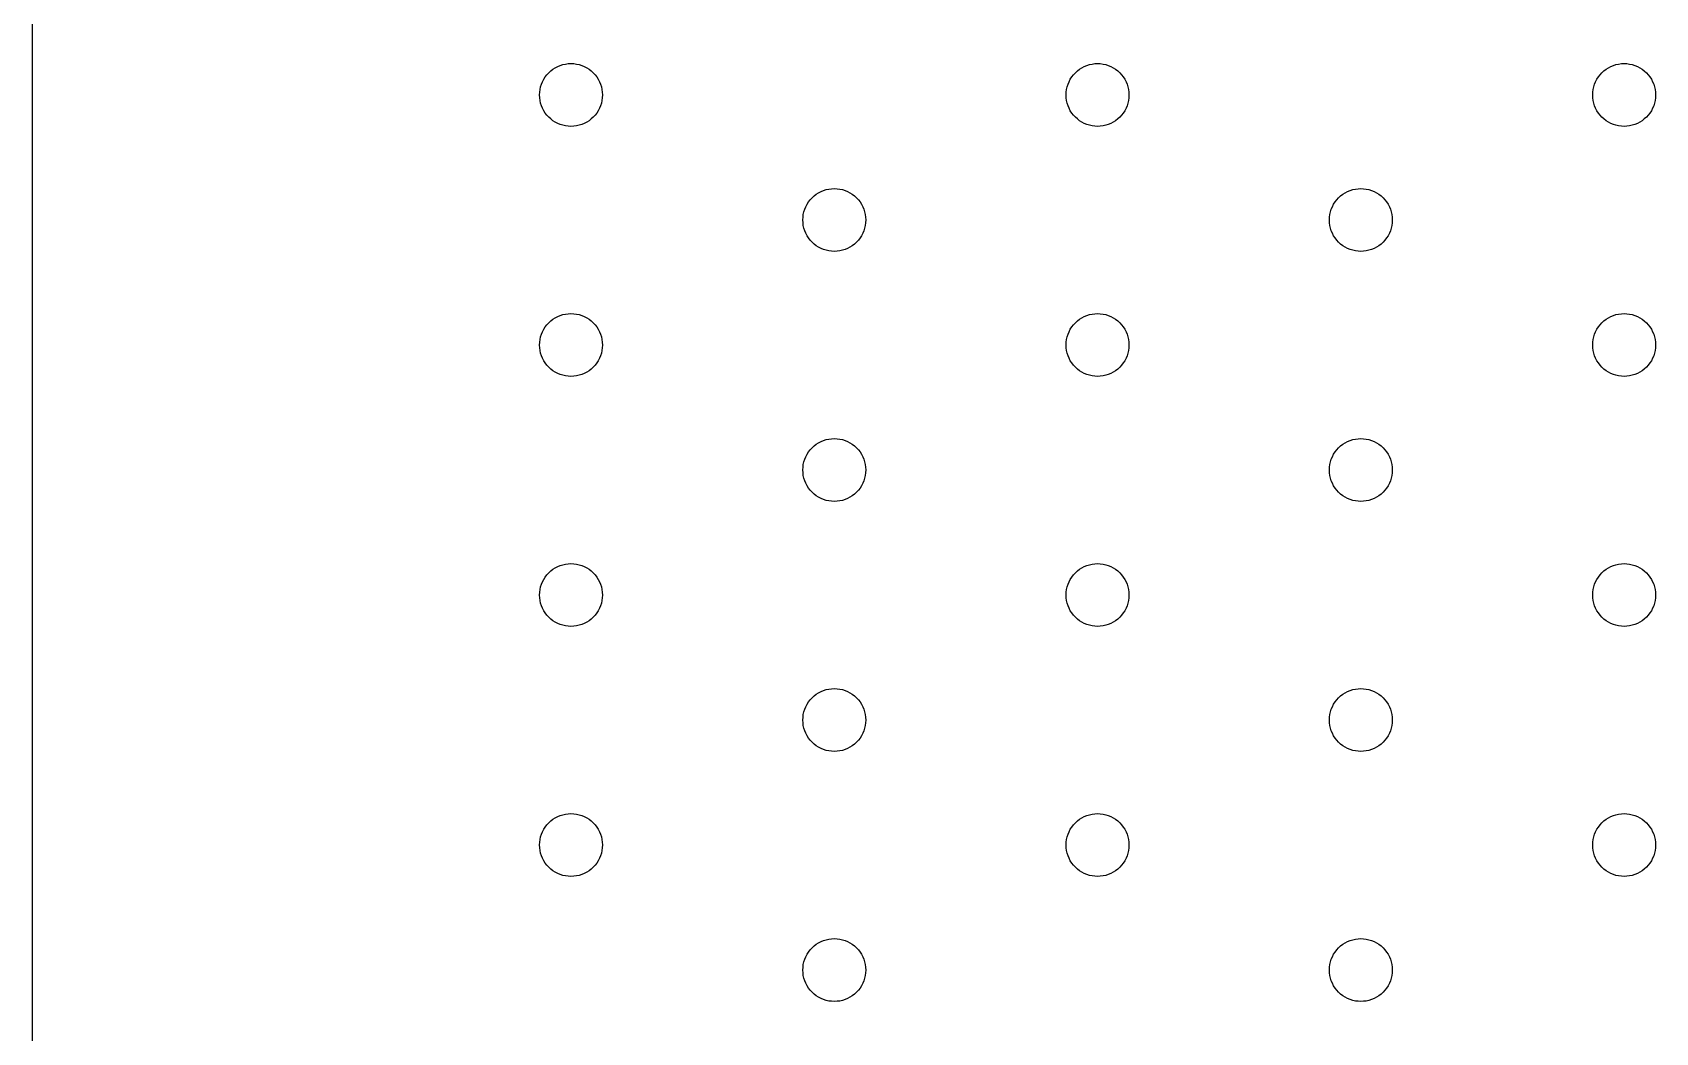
# Model space of a CAD drawing. Header units: millimetres. Extents: x 42 to 3058, y 353 to 2599.
# Drawn here: x 2550 to 2767, y 793 to 926.7 of the extents above; entities that cross this region are included whole.
import ezdxf

# ---------------------------------------------------------------- set-up
doc = ezdxf.new("R2010")
doc.units = ezdxf.units.MM
doc.layers.add('DRAWING', color=7, linetype='Continuous')

msp = doc.modelspace()

# ---------------------------------------------------------------- linework, layer by layer
at = {"layer": 'DRAWING', "linetype": 'CONTINUOUS', "true_color": 0x111111}
msp.add_line((2550, 500), (2550, 1930), dxfattribs=at)
for points in [[(2626.2, 918.31), (2626.18, 917.95), (2626.14, 917.58), (2626.06, 917.23), (2625.95, 916.88), (2625.81, 916.54), (2625.64, 916.21), (2625.44, 915.9), (2625.22, 915.61), (2624.97, 915.34), (2624.7, 915.1), (2624.41, 914.87), (2624.1, 914.68), (2623.77, 914.51), (2623.44, 914.37), (2623.09, 914.26), (2622.73, 914.18), (2622.37, 914.13), (2622, 914.11), (2621.63, 914.13), (2621.27, 914.18), (2620.91, 914.26), (2620.56, 914.37), (2620.23, 914.51), (2619.9, 914.68), (2619.59, 914.87), (2619.3, 915.1), (2619.03, 915.34), (2618.78, 915.61), (2618.56, 915.9), (2618.36, 916.21), (2618.19, 916.54), (2618.05, 916.88), (2617.94, 917.23), (2617.86, 917.58), (2617.82, 917.95), (2617.8, 918.31), (2617.82, 918.68), (2617.86, 919.04), (2617.94, 919.4), (2618.05, 919.75), (2618.19, 920.09), (2618.36, 920.41), (2618.56, 920.72), (2618.78, 921.01), (2619.03, 921.28), (2619.3, 921.53), (2619.59, 921.75), (2619.9, 921.95), (2620.23, 922.12), (2620.56, 922.26), (2620.91, 922.37), (2621.27, 922.45), (2621.63, 922.5), (2622, 922.51), (2622.37, 922.5), (2622.73, 922.45), (2623.09, 922.37), (2623.44, 922.26), (2623.77, 922.12), (2624.1, 921.95), (2624.41, 921.75), (2624.7, 921.53), (2624.97, 921.28), (2625.22, 921.01), (2625.44, 920.72), (2625.64, 920.41), (2625.81, 920.09), (2625.95, 919.75), (2626.06, 919.4), (2626.14, 919.04), (2626.18, 918.68), (2626.2, 918.31)], [(2696.6, 918.31), (2696.58, 917.95), (2696.54, 917.58), (2696.46, 917.23), (2696.35, 916.88), (2696.21, 916.54), (2696.04, 916.21), (2695.84, 915.9), (2695.62, 915.61), (2695.37, 915.34), (2695.1, 915.1), (2694.81, 914.87), (2694.5, 914.68), (2694.17, 914.51), (2693.84, 914.37), (2693.49, 914.26), (2693.13, 914.18), (2692.77, 914.13), (2692.4, 914.11), (2692.03, 914.13), (2691.67, 914.18), (2691.31, 914.26), (2690.96, 914.37), (2690.63, 914.51), (2690.3, 914.68), (2689.99, 914.87), (2689.7, 915.1), (2689.43, 915.34), (2689.18, 915.61), (2688.96, 915.9), (2688.76, 916.21), (2688.59, 916.54), (2688.45, 916.88), (2688.34, 917.23), (2688.26, 917.58), (2688.22, 917.95), (2688.2, 918.31), (2688.22, 918.68), (2688.26, 919.04), (2688.34, 919.4), (2688.45, 919.75), (2688.59, 920.09), (2688.76, 920.41), (2688.96, 920.72), (2689.18, 921.01), (2689.43, 921.28), (2689.7, 921.53), (2689.99, 921.75), (2690.3, 921.95), (2690.63, 922.12), (2690.96, 922.26), (2691.31, 922.37), (2691.67, 922.45), (2692.03, 922.5), (2692.4, 922.51), (2692.77, 922.5), (2693.13, 922.45), (2693.49, 922.37), (2693.84, 922.26), (2694.17, 922.12), (2694.5, 921.95), (2694.81, 921.75), (2695.1, 921.53), (2695.37, 921.28), (2695.62, 921.01), (2695.84, 920.72), (2696.04, 920.41), (2696.21, 920.09), (2696.35, 919.75), (2696.46, 919.4), (2696.54, 919.04), (2696.58, 918.68), (2696.6, 918.31)], [(2767, 918.31), (2766.98, 917.95), (2766.94, 917.58), (2766.86, 917.23), (2766.75, 916.88), (2766.61, 916.54), (2766.44, 916.21), (2766.24, 915.9), (2766.02, 915.61), (2765.77, 915.34), (2765.5, 915.1), (2765.21, 914.87), (2764.9, 914.68), (2764.57, 914.51), (2764.24, 914.37), (2763.89, 914.26), (2763.53, 914.18), (2763.17, 914.13), (2762.8, 914.11), (2762.43, 914.13), (2762.07, 914.18), (2761.71, 914.26), (2761.36, 914.37), (2761.03, 914.51), (2760.7, 914.68), (2760.39, 914.87), (2760.1, 915.1), (2759.83, 915.34), (2759.58, 915.61), (2759.36, 915.9), (2759.16, 916.21), (2758.99, 916.54), (2758.85, 916.88), (2758.74, 917.23), (2758.66, 917.58), (2758.62, 917.95), (2758.6, 918.31), (2758.62, 918.68), (2758.66, 919.04), (2758.74, 919.4), (2758.85, 919.75), (2758.99, 920.09), (2759.16, 920.41), (2759.36, 920.72), (2759.58, 921.01), (2759.83, 921.28), (2760.1, 921.53), (2760.39, 921.75), (2760.7, 921.95), (2761.03, 922.12), (2761.36, 922.26), (2761.71, 922.37), (2762.07, 922.45), (2762.43, 922.5), (2762.8, 922.51), (2763.17, 922.5), (2763.53, 922.45), (2763.89, 922.37), (2764.24, 922.26), (2764.57, 922.12), (2764.9, 921.95), (2765.21, 921.75), (2765.5, 921.53), (2765.77, 921.28), (2766.02, 921.01), (2766.24, 920.72), (2766.44, 920.41), (2766.61, 920.09), (2766.75, 919.75), (2766.86, 919.4), (2766.94, 919.04), (2766.98, 918.68), (2767, 918.31)], [(2661.4, 901.6), (2661.38, 901.23), (2661.34, 900.87), (2661.26, 900.51), (2661.15, 900.16), (2661.01, 899.82), (2660.84, 899.5), (2660.64, 899.19), (2660.42, 898.9), (2660.17, 898.63), (2659.9, 898.38), (2659.61, 898.16), (2659.3, 897.96), (2658.97, 897.79), (2658.64, 897.65), (2658.29, 897.54), (2657.93, 897.46), (2657.57, 897.41), (2657.2, 897.4), (2656.83, 897.41), (2656.47, 897.46), (2656.11, 897.54), (2655.76, 897.65), (2655.43, 897.79), (2655.1, 897.96), (2654.79, 898.16), (2654.5, 898.38), (2654.23, 898.63), (2653.98, 898.9), (2653.76, 899.19), (2653.56, 899.5), (2653.39, 899.82), (2653.25, 900.16), (2653.14, 900.51), (2653.06, 900.87), (2653.02, 901.23), (2653, 901.6), (2653.02, 901.96), (2653.06, 902.33), (2653.14, 902.69), (2653.25, 903.04), (2653.39, 903.37), (2653.56, 903.7), (2653.76, 904.01), (2653.98, 904.3), (2654.23, 904.57), (2654.5, 904.82), (2654.79, 905.04), (2655.1, 905.24), (2655.43, 905.41), (2655.76, 905.55), (2656.11, 905.66), (2656.47, 905.73), (2656.83, 905.78), (2657.2, 905.8), (2657.57, 905.78), (2657.93, 905.73), (2658.29, 905.66), (2658.64, 905.55), (2658.97, 905.41), (2659.3, 905.24), (2659.61, 905.04), (2659.9, 904.82), (2660.17, 904.57), (2660.42, 904.3), (2660.64, 904.01), (2660.84, 903.7), (2661.01, 903.37), (2661.15, 903.04), (2661.26, 902.69), (2661.34, 902.33), (2661.38, 901.96), (2661.4, 901.6)], [(2731.8, 901.6), (2731.78, 901.23), (2731.74, 900.87), (2731.66, 900.51), (2731.55, 900.16), (2731.41, 899.82), (2731.24, 899.5), (2731.04, 899.19), (2730.82, 898.9), (2730.57, 898.63), (2730.3, 898.38), (2730.01, 898.16), (2729.7, 897.96), (2729.37, 897.79), (2729.04, 897.65), (2728.69, 897.54), (2728.33, 897.46), (2727.97, 897.41), (2727.6, 897.4), (2727.23, 897.41), (2726.87, 897.46), (2726.51, 897.54), (2726.16, 897.65), (2725.83, 897.79), (2725.5, 897.96), (2725.19, 898.16), (2724.9, 898.38), (2724.63, 898.63), (2724.38, 898.9), (2724.16, 899.19), (2723.96, 899.5), (2723.79, 899.82), (2723.65, 900.16), (2723.54, 900.51), (2723.46, 900.87), (2723.42, 901.23), (2723.4, 901.6), (2723.42, 901.96), (2723.46, 902.33), (2723.54, 902.69), (2723.65, 903.04), (2723.79, 903.37), (2723.96, 903.7), (2724.16, 904.01), (2724.38, 904.3), (2724.63, 904.57), (2724.9, 904.82), (2725.19, 905.04), (2725.5, 905.24), (2725.83, 905.41), (2726.16, 905.55), (2726.51, 905.66), (2726.87, 905.73), (2727.23, 905.78), (2727.6, 905.8), (2727.97, 905.78), (2728.33, 905.73), (2728.69, 905.66), (2729.04, 905.55), (2729.37, 905.41), (2729.7, 905.24), (2730.01, 905.04), (2730.3, 904.82), (2730.57, 904.57), (2730.82, 904.3), (2731.04, 904.01), (2731.24, 903.7), (2731.41, 903.37), (2731.55, 903.04), (2731.66, 902.69), (2731.74, 902.33), (2731.78, 901.96), (2731.8, 901.6)], [(2626.2, 884.88), (2626.18, 884.52), (2626.14, 884.15), (2626.06, 883.8), (2625.95, 883.45), (2625.81, 883.11), (2625.64, 882.78), (2625.44, 882.48), (2625.22, 882.18), (2624.97, 881.91), (2624.7, 881.67), (2624.41, 881.44), (2624.1, 881.25), (2623.77, 881.08), (2623.44, 880.94), (2623.09, 880.83), (2622.73, 880.75), (2622.37, 880.7), (2622, 880.68), (2621.63, 880.7), (2621.27, 880.75), (2620.91, 880.83), (2620.56, 880.94), (2620.23, 881.08), (2619.9, 881.25), (2619.59, 881.44), (2619.3, 881.67), (2619.03, 881.91), (2618.78, 882.18), (2618.56, 882.48), (2618.36, 882.78), (2618.19, 883.11), (2618.05, 883.45), (2617.94, 883.8), (2617.86, 884.15), (2617.82, 884.52), (2617.8, 884.88), (2617.82, 885.25), (2617.86, 885.61), (2617.94, 885.97), (2618.05, 886.32), (2618.19, 886.66), (2618.36, 886.98), (2618.56, 887.29), (2618.78, 887.58), (2619.03, 887.85), (2619.3, 888.1), (2619.59, 888.32), (2619.9, 888.52), (2620.23, 888.69), (2620.56, 888.83), (2620.91, 888.94), (2621.27, 889.02), (2621.63, 889.07), (2622, 889.08), (2622.37, 889.07), (2622.73, 889.02), (2623.09, 888.94), (2623.44, 888.83), (2623.77, 888.69), (2624.1, 888.52), (2624.41, 888.32), (2624.7, 888.1), (2624.97, 887.85), (2625.22, 887.58), (2625.44, 887.29), (2625.64, 886.98), (2625.81, 886.66), (2625.95, 886.32), (2626.06, 885.97), (2626.14, 885.61), (2626.18, 885.25), (2626.2, 884.88)], [(2696.6, 884.88), (2696.58, 884.52), (2696.54, 884.15), (2696.46, 883.8), (2696.35, 883.45), (2696.21, 883.11), (2696.04, 882.78), (2695.84, 882.48), (2695.62, 882.18), (2695.37, 881.91), (2695.1, 881.67), (2694.81, 881.44), (2694.5, 881.25), (2694.17, 881.08), (2693.84, 880.94), (2693.49, 880.83), (2693.13, 880.75), (2692.77, 880.7), (2692.4, 880.68), (2692.03, 880.7), (2691.67, 880.75), (2691.31, 880.83), (2690.96, 880.94), (2690.63, 881.08), (2690.3, 881.25), (2689.99, 881.44), (2689.7, 881.67), (2689.43, 881.91), (2689.18, 882.18), (2688.96, 882.48), (2688.76, 882.78), (2688.59, 883.11), (2688.45, 883.45), (2688.34, 883.8), (2688.26, 884.15), (2688.22, 884.52), (2688.2, 884.88), (2688.22, 885.25), (2688.26, 885.61), (2688.34, 885.97), (2688.45, 886.32), (2688.59, 886.66), (2688.76, 886.98), (2688.96, 887.29), (2689.18, 887.58), (2689.43, 887.85), (2689.7, 888.1), (2689.99, 888.32), (2690.3, 888.52), (2690.63, 888.69), (2690.96, 888.83), (2691.31, 888.94), (2691.67, 889.02), (2692.03, 889.07), (2692.4, 889.08), (2692.77, 889.07), (2693.13, 889.02), (2693.49, 888.94), (2693.84, 888.83), (2694.17, 888.69), (2694.5, 888.52), (2694.81, 888.32), (2695.1, 888.1), (2695.37, 887.85), (2695.62, 887.58), (2695.84, 887.29), (2696.04, 886.98), (2696.21, 886.66), (2696.35, 886.32), (2696.46, 885.97), (2696.54, 885.61), (2696.58, 885.25), (2696.6, 884.88)], [(2767, 884.88), (2766.98, 884.52), (2766.94, 884.15), (2766.86, 883.8), (2766.75, 883.45), (2766.61, 883.11), (2766.44, 882.78), (2766.24, 882.48), (2766.02, 882.18), (2765.77, 881.91), (2765.5, 881.67), (2765.21, 881.44), (2764.9, 881.25), (2764.57, 881.08), (2764.24, 880.94), (2763.89, 880.83), (2763.53, 880.75), (2763.17, 880.7), (2762.8, 880.68), (2762.43, 880.7), (2762.07, 880.75), (2761.71, 880.83), (2761.36, 880.94), (2761.03, 881.08), (2760.7, 881.25), (2760.39, 881.44), (2760.1, 881.67), (2759.83, 881.91), (2759.58, 882.18), (2759.36, 882.48), (2759.16, 882.78), (2758.99, 883.11), (2758.85, 883.45), (2758.74, 883.8), (2758.66, 884.15), (2758.62, 884.52), (2758.6, 884.88), (2758.62, 885.25), (2758.66, 885.61), (2758.74, 885.97), (2758.85, 886.32), (2758.99, 886.66), (2759.16, 886.98), (2759.36, 887.29), (2759.58, 887.58), (2759.83, 887.85), (2760.1, 888.1), (2760.39, 888.32), (2760.7, 888.52), (2761.03, 888.69), (2761.36, 888.83), (2761.71, 888.94), (2762.07, 889.02), (2762.43, 889.07), (2762.8, 889.08), (2763.17, 889.07), (2763.53, 889.02), (2763.89, 888.94), (2764.24, 888.83), (2764.57, 888.69), (2764.9, 888.52), (2765.21, 888.32), (2765.5, 888.1), (2765.77, 887.85), (2766.02, 887.58), (2766.24, 887.29), (2766.44, 886.98), (2766.61, 886.66), (2766.75, 886.32), (2766.86, 885.97), (2766.94, 885.61), (2766.98, 885.25), (2767, 884.88)], [(2661.4, 868.17), (2661.38, 867.8), (2661.34, 867.44), (2661.26, 867.08), (2661.15, 866.73), (2661.01, 866.39), (2660.84, 866.07), (2660.64, 865.76), (2660.42, 865.47), (2660.17, 865.2), (2659.9, 864.95), (2659.61, 864.73), (2659.3, 864.53), (2658.97, 864.36), (2658.64, 864.22), (2658.29, 864.11), (2657.93, 864.03), (2657.57, 863.99), (2657.2, 863.97), (2656.83, 863.99), (2656.47, 864.03), (2656.11, 864.11), (2655.76, 864.22), (2655.43, 864.36), (2655.1, 864.53), (2654.79, 864.73), (2654.5, 864.95), (2654.23, 865.2), (2653.98, 865.47), (2653.76, 865.76), (2653.56, 866.07), (2653.39, 866.39), (2653.25, 866.73), (2653.14, 867.08), (2653.06, 867.44), (2653.02, 867.8), (2653, 868.17), (2653.02, 868.54), (2653.06, 868.9), (2653.14, 869.26), (2653.25, 869.61), (2653.39, 869.94), (2653.56, 870.27), (2653.76, 870.58), (2653.98, 870.87), (2654.23, 871.14), (2654.5, 871.39), (2654.79, 871.61), (2655.1, 871.81), (2655.43, 871.98), (2655.76, 872.12), (2656.11, 872.23), (2656.47, 872.31), (2656.83, 872.35), (2657.2, 872.37), (2657.57, 872.35), (2657.93, 872.31), (2658.29, 872.23), (2658.64, 872.12), (2658.97, 871.98), (2659.3, 871.81), (2659.61, 871.61), (2659.9, 871.39), (2660.17, 871.14), (2660.42, 870.87), (2660.64, 870.58), (2660.84, 870.27), (2661.01, 869.94), (2661.15, 869.61), (2661.26, 869.26), (2661.34, 868.9), (2661.38, 868.54), (2661.4, 868.17)], [(2731.8, 868.17), (2731.78, 867.8), (2731.74, 867.44), (2731.66, 867.08), (2731.55, 866.73), (2731.41, 866.39), (2731.24, 866.07), (2731.04, 865.76), (2730.82, 865.47), (2730.57, 865.2), (2730.3, 864.95), (2730.01, 864.73), (2729.7, 864.53), (2729.37, 864.36), (2729.04, 864.22), (2728.69, 864.11), (2728.33, 864.03), (2727.97, 863.99), (2727.6, 863.97), (2727.23, 863.99), (2726.87, 864.03), (2726.51, 864.11), (2726.16, 864.22), (2725.83, 864.36), (2725.5, 864.53), (2725.19, 864.73), (2724.9, 864.95), (2724.63, 865.2), (2724.38, 865.47), (2724.16, 865.76), (2723.96, 866.07), (2723.79, 866.39), (2723.65, 866.73), (2723.54, 867.08), (2723.46, 867.44), (2723.42, 867.8), (2723.4, 868.17), (2723.42, 868.54), (2723.46, 868.9), (2723.54, 869.26), (2723.65, 869.61), (2723.79, 869.94), (2723.96, 870.27), (2724.16, 870.58), (2724.38, 870.87), (2724.63, 871.14), (2724.9, 871.39), (2725.19, 871.61), (2725.5, 871.81), (2725.83, 871.98), (2726.16, 872.12), (2726.51, 872.23), (2726.87, 872.31), (2727.23, 872.35), (2727.6, 872.37), (2727.97, 872.35), (2728.33, 872.31), (2728.69, 872.23), (2729.04, 872.12), (2729.37, 871.98), (2729.7, 871.81), (2730.01, 871.61), (2730.3, 871.39), (2730.57, 871.14), (2730.82, 870.87), (2731.04, 870.58), (2731.24, 870.27), (2731.41, 869.94), (2731.55, 869.61), (2731.66, 869.26), (2731.74, 868.9), (2731.78, 868.54), (2731.8, 868.17)], [(2626.2, 851.45), (2626.18, 851.09), (2626.14, 850.73), (2626.06, 850.37), (2625.95, 850.02), (2625.81, 849.68), (2625.64, 849.35), (2625.44, 849.05), (2625.22, 848.75), (2624.97, 848.48), (2624.7, 848.24), (2624.41, 848.01), (2624.1, 847.82), (2623.77, 847.65), (2623.44, 847.51), (2623.09, 847.4), (2622.73, 847.32), (2622.37, 847.27), (2622, 847.25), (2621.63, 847.27), (2621.27, 847.32), (2620.91, 847.4), (2620.56, 847.51), (2620.23, 847.65), (2619.9, 847.82), (2619.59, 848.01), (2619.3, 848.24), (2619.03, 848.48), (2618.78, 848.75), (2618.56, 849.05), (2618.36, 849.35), (2618.19, 849.68), (2618.05, 850.02), (2617.94, 850.37), (2617.86, 850.73), (2617.82, 851.09), (2617.8, 851.45), (2617.82, 851.82), (2617.86, 852.18), (2617.94, 852.54), (2618.05, 852.89), (2618.19, 853.23), (2618.36, 853.55), (2618.56, 853.86), (2618.78, 854.15), (2619.03, 854.42), (2619.3, 854.67), (2619.59, 854.9), (2619.9, 855.09), (2620.23, 855.26), (2620.56, 855.4), (2620.91, 855.51), (2621.27, 855.59), (2621.63, 855.64), (2622, 855.65), (2622.37, 855.64), (2622.73, 855.59), (2623.09, 855.51), (2623.44, 855.4), (2623.77, 855.26), (2624.1, 855.09), (2624.41, 854.9), (2624.7, 854.67), (2624.97, 854.42), (2625.22, 854.15), (2625.44, 853.86), (2625.64, 853.55), (2625.81, 853.23), (2625.95, 852.89), (2626.06, 852.54), (2626.14, 852.18), (2626.18, 851.82), (2626.2, 851.45)], [(2696.6, 851.45), (2696.58, 851.09), (2696.54, 850.73), (2696.46, 850.37), (2696.35, 850.02), (2696.21, 849.68), (2696.04, 849.35), (2695.84, 849.05), (2695.62, 848.75), (2695.37, 848.48), (2695.1, 848.24), (2694.81, 848.01), (2694.5, 847.82), (2694.17, 847.65), (2693.84, 847.51), (2693.49, 847.4), (2693.13, 847.32), (2692.77, 847.27), (2692.4, 847.25), (2692.03, 847.27), (2691.67, 847.32), (2691.31, 847.4), (2690.96, 847.51), (2690.63, 847.65), (2690.3, 847.82), (2689.99, 848.01), (2689.7, 848.24), (2689.43, 848.48), (2689.18, 848.75), (2688.96, 849.05), (2688.76, 849.35), (2688.59, 849.68), (2688.45, 850.02), (2688.34, 850.37), (2688.26, 850.73), (2688.22, 851.09), (2688.2, 851.45), (2688.22, 851.82), (2688.26, 852.18), (2688.34, 852.54), (2688.45, 852.89), (2688.59, 853.23), (2688.76, 853.55), (2688.96, 853.86), (2689.18, 854.15), (2689.43, 854.42), (2689.7, 854.67), (2689.99, 854.9), (2690.3, 855.09), (2690.63, 855.26), (2690.96, 855.4), (2691.31, 855.51), (2691.67, 855.59), (2692.03, 855.64), (2692.4, 855.65), (2692.77, 855.64), (2693.13, 855.59), (2693.49, 855.51), (2693.84, 855.4), (2694.17, 855.26), (2694.5, 855.09), (2694.81, 854.9), (2695.1, 854.67), (2695.37, 854.42), (2695.62, 854.15), (2695.84, 853.86), (2696.04, 853.55), (2696.21, 853.23), (2696.35, 852.89), (2696.46, 852.54), (2696.54, 852.18), (2696.58, 851.82), (2696.6, 851.45)], [(2767, 851.45), (2766.98, 851.09), (2766.94, 850.73), (2766.86, 850.37), (2766.75, 850.02), (2766.61, 849.68), (2766.44, 849.35), (2766.24, 849.05), (2766.02, 848.75), (2765.77, 848.48), (2765.5, 848.24), (2765.21, 848.01), (2764.9, 847.82), (2764.57, 847.65), (2764.24, 847.51), (2763.89, 847.4), (2763.53, 847.32), (2763.17, 847.27), (2762.8, 847.25), (2762.43, 847.27), (2762.07, 847.32), (2761.71, 847.4), (2761.36, 847.51), (2761.03, 847.65), (2760.7, 847.82), (2760.39, 848.01), (2760.1, 848.24), (2759.83, 848.48), (2759.58, 848.75), (2759.36, 849.05), (2759.16, 849.35), (2758.99, 849.68), (2758.85, 850.02), (2758.74, 850.37), (2758.66, 850.73), (2758.62, 851.09), (2758.6, 851.45), (2758.62, 851.82), (2758.66, 852.18), (2758.74, 852.54), (2758.85, 852.89), (2758.99, 853.23), (2759.16, 853.55), (2759.36, 853.86), (2759.58, 854.15), (2759.83, 854.42), (2760.1, 854.67), (2760.39, 854.9), (2760.7, 855.09), (2761.03, 855.26), (2761.36, 855.4), (2761.71, 855.51), (2762.07, 855.59), (2762.43, 855.64), (2762.8, 855.65), (2763.17, 855.64), (2763.53, 855.59), (2763.89, 855.51), (2764.24, 855.4), (2764.57, 855.26), (2764.9, 855.09), (2765.21, 854.9), (2765.5, 854.67), (2765.77, 854.42), (2766.02, 854.15), (2766.24, 853.86), (2766.44, 853.55), (2766.61, 853.23), (2766.75, 852.89), (2766.86, 852.54), (2766.94, 852.18), (2766.98, 851.82), (2767, 851.45)], [(2661.4, 834.74), (2661.38, 834.37), (2661.34, 834.01), (2661.26, 833.65), (2661.15, 833.3), (2661.01, 832.96), (2660.84, 832.64), (2660.64, 832.33), (2660.42, 832.04), (2660.17, 831.77), (2659.9, 831.52), (2659.61, 831.3), (2659.3, 831.1), (2658.97, 830.93), (2658.64, 830.79), (2658.29, 830.68), (2657.93, 830.6), (2657.57, 830.56), (2657.2, 830.54), (2656.83, 830.56), (2656.47, 830.6), (2656.11, 830.68), (2655.76, 830.79), (2655.43, 830.93), (2655.1, 831.1), (2654.79, 831.3), (2654.5, 831.52), (2654.23, 831.77), (2653.98, 832.04), (2653.76, 832.33), (2653.56, 832.64), (2653.39, 832.96), (2653.25, 833.3), (2653.14, 833.65), (2653.06, 834.01), (2653.02, 834.37), (2653, 834.74), (2653.02, 835.11), (2653.06, 835.47), (2653.14, 835.83), (2653.25, 836.18), (2653.39, 836.51), (2653.56, 836.84), (2653.76, 837.15), (2653.98, 837.44), (2654.23, 837.71), (2654.5, 837.96), (2654.79, 838.18), (2655.1, 838.38), (2655.43, 838.55), (2655.76, 838.69), (2656.11, 838.8), (2656.47, 838.88), (2656.83, 838.92), (2657.2, 838.94), (2657.57, 838.92), (2657.93, 838.88), (2658.29, 838.8), (2658.64, 838.69), (2658.97, 838.55), (2659.3, 838.38), (2659.61, 838.18), (2659.9, 837.96), (2660.17, 837.71), (2660.42, 837.44), (2660.64, 837.15), (2660.84, 836.84), (2661.01, 836.51), (2661.15, 836.18), (2661.26, 835.83), (2661.34, 835.47), (2661.38, 835.11), (2661.4, 834.74)], [(2731.8, 834.74), (2731.78, 834.37), (2731.74, 834.01), (2731.66, 833.65), (2731.55, 833.3), (2731.41, 832.96), (2731.24, 832.64), (2731.04, 832.33), (2730.82, 832.04), (2730.57, 831.77), (2730.3, 831.52), (2730.01, 831.3), (2729.7, 831.1), (2729.37, 830.93), (2729.04, 830.79), (2728.69, 830.68), (2728.33, 830.6), (2727.97, 830.56), (2727.6, 830.54), (2727.23, 830.56), (2726.87, 830.6), (2726.51, 830.68), (2726.16, 830.79), (2725.83, 830.93), (2725.5, 831.1), (2725.19, 831.3), (2724.9, 831.52), (2724.63, 831.77), (2724.38, 832.04), (2724.16, 832.33), (2723.96, 832.64), (2723.79, 832.96), (2723.65, 833.3), (2723.54, 833.65), (2723.46, 834.01), (2723.42, 834.37), (2723.4, 834.74), (2723.42, 835.11), (2723.46, 835.47), (2723.54, 835.83), (2723.65, 836.18), (2723.79, 836.51), (2723.96, 836.84), (2724.16, 837.15), (2724.38, 837.44), (2724.63, 837.71), (2724.9, 837.96), (2725.19, 838.18), (2725.5, 838.38), (2725.83, 838.55), (2726.16, 838.69), (2726.51, 838.8), (2726.87, 838.88), (2727.23, 838.92), (2727.6, 838.94), (2727.97, 838.92), (2728.33, 838.88), (2728.69, 838.8), (2729.04, 838.69), (2729.37, 838.55), (2729.7, 838.38), (2730.01, 838.18), (2730.3, 837.96), (2730.57, 837.71), (2730.82, 837.44), (2731.04, 837.15), (2731.24, 836.84), (2731.41, 836.51), (2731.55, 836.18), (2731.66, 835.83), (2731.74, 835.47), (2731.78, 835.11), (2731.8, 834.74)], [(2626.2, 818.03), (2626.18, 817.66), (2626.14, 817.3), (2626.06, 816.94), (2625.95, 816.59), (2625.81, 816.25), (2625.64, 815.93), (2625.44, 815.62), (2625.22, 815.33), (2624.97, 815.06), (2624.7, 814.81), (2624.41, 814.58), (2624.1, 814.39), (2623.77, 814.22), (2623.44, 814.08), (2623.09, 813.97), (2622.73, 813.89), (2622.37, 813.84), (2622, 813.83), (2621.63, 813.84), (2621.27, 813.89), (2620.91, 813.97), (2620.56, 814.08), (2620.23, 814.22), (2619.9, 814.39), (2619.59, 814.58), (2619.3, 814.81), (2619.03, 815.06), (2618.78, 815.33), (2618.56, 815.62), (2618.36, 815.93), (2618.19, 816.25), (2618.05, 816.59), (2617.94, 816.94), (2617.86, 817.3), (2617.82, 817.66), (2617.8, 818.03), (2617.82, 818.39), (2617.86, 818.75), (2617.94, 819.11), (2618.05, 819.46), (2618.19, 819.8), (2618.36, 820.13), (2618.56, 820.43), (2618.78, 820.72), (2619.03, 820.99), (2619.3, 821.24), (2619.59, 821.47), (2619.9, 821.66), (2620.23, 821.83), (2620.56, 821.97), (2620.91, 822.08), (2621.27, 822.16), (2621.63, 822.21), (2622, 822.23), (2622.37, 822.21), (2622.73, 822.16), (2623.09, 822.08), (2623.44, 821.97), (2623.77, 821.83), (2624.1, 821.66), (2624.41, 821.47), (2624.7, 821.24), (2624.97, 820.99), (2625.22, 820.72), (2625.44, 820.43), (2625.64, 820.13), (2625.81, 819.8), (2625.95, 819.46), (2626.06, 819.11), (2626.14, 818.75), (2626.18, 818.39), (2626.2, 818.03)], [(2696.6, 818.03), (2696.58, 817.66), (2696.54, 817.3), (2696.46, 816.94), (2696.35, 816.59), (2696.21, 816.25), (2696.04, 815.93), (2695.84, 815.62), (2695.62, 815.33), (2695.37, 815.06), (2695.1, 814.81), (2694.81, 814.58), (2694.5, 814.39), (2694.17, 814.22), (2693.84, 814.08), (2693.49, 813.97), (2693.13, 813.89), (2692.77, 813.84), (2692.4, 813.83), (2692.03, 813.84), (2691.67, 813.89), (2691.31, 813.97), (2690.96, 814.08), (2690.63, 814.22), (2690.3, 814.39), (2689.99, 814.58), (2689.7, 814.81), (2689.43, 815.06), (2689.18, 815.33), (2688.96, 815.62), (2688.76, 815.93), (2688.59, 816.25), (2688.45, 816.59), (2688.34, 816.94), (2688.26, 817.3), (2688.22, 817.66), (2688.2, 818.03), (2688.22, 818.39), (2688.26, 818.75), (2688.34, 819.11), (2688.45, 819.46), (2688.59, 819.8), (2688.76, 820.13), (2688.96, 820.43), (2689.18, 820.72), (2689.43, 820.99), (2689.7, 821.24), (2689.99, 821.47), (2690.3, 821.66), (2690.63, 821.83), (2690.96, 821.97), (2691.31, 822.08), (2691.67, 822.16), (2692.03, 822.21), (2692.4, 822.23), (2692.77, 822.21), (2693.13, 822.16), (2693.49, 822.08), (2693.84, 821.97), (2694.17, 821.83), (2694.5, 821.66), (2694.81, 821.47), (2695.1, 821.24), (2695.37, 820.99), (2695.62, 820.72), (2695.84, 820.43), (2696.04, 820.13), (2696.21, 819.8), (2696.35, 819.46), (2696.46, 819.11), (2696.54, 818.75), (2696.58, 818.39), (2696.6, 818.03)], [(2767, 818.03), (2766.98, 817.66), (2766.94, 817.3), (2766.86, 816.94), (2766.75, 816.59), (2766.61, 816.25), (2766.44, 815.93), (2766.24, 815.62), (2766.02, 815.33), (2765.77, 815.06), (2765.5, 814.81), (2765.21, 814.58), (2764.9, 814.39), (2764.57, 814.22), (2764.24, 814.08), (2763.89, 813.97), (2763.53, 813.89), (2763.17, 813.84), (2762.8, 813.83), (2762.43, 813.84), (2762.07, 813.89), (2761.71, 813.97), (2761.36, 814.08), (2761.03, 814.22), (2760.7, 814.39), (2760.39, 814.58), (2760.1, 814.81), (2759.83, 815.06), (2759.58, 815.33), (2759.36, 815.62), (2759.16, 815.93), (2758.99, 816.25), (2758.85, 816.59), (2758.74, 816.94), (2758.66, 817.3), (2758.62, 817.66), (2758.6, 818.03), (2758.62, 818.39), (2758.66, 818.75), (2758.74, 819.11), (2758.85, 819.46), (2758.99, 819.8), (2759.16, 820.13), (2759.36, 820.43), (2759.58, 820.72), (2759.83, 820.99), (2760.1, 821.24), (2760.39, 821.47), (2760.7, 821.66), (2761.03, 821.83), (2761.36, 821.97), (2761.71, 822.08), (2762.07, 822.16), (2762.43, 822.21), (2762.8, 822.23), (2763.17, 822.21), (2763.53, 822.16), (2763.89, 822.08), (2764.24, 821.97), (2764.57, 821.83), (2764.9, 821.66), (2765.21, 821.47), (2765.5, 821.24), (2765.77, 820.99), (2766.02, 820.72), (2766.24, 820.43), (2766.44, 820.13), (2766.61, 819.8), (2766.75, 819.46), (2766.86, 819.11), (2766.94, 818.75), (2766.98, 818.39), (2767, 818.03)], [(2661.4, 801.31), (2661.38, 800.94), (2661.34, 800.58), (2661.26, 800.22), (2661.15, 799.87), (2661.01, 799.54), (2660.84, 799.21), (2660.64, 798.9), (2660.42, 798.61), (2660.17, 798.34), (2659.9, 798.09), (2659.61, 797.87), (2659.3, 797.67), (2658.97, 797.5), (2658.64, 797.36), (2658.29, 797.25), (2657.93, 797.17), (2657.57, 797.13), (2657.2, 797.11), (2656.83, 797.13), (2656.47, 797.17), (2656.11, 797.25), (2655.76, 797.36), (2655.43, 797.5), (2655.1, 797.67), (2654.79, 797.87), (2654.5, 798.09), (2654.23, 798.34), (2653.98, 798.61), (2653.76, 798.9), (2653.56, 799.21), (2653.39, 799.54), (2653.25, 799.87), (2653.14, 800.22), (2653.06, 800.58), (2653.02, 800.94), (2653, 801.31), (2653.02, 801.68), (2653.06, 802.04), (2653.14, 802.4), (2653.25, 802.75), (2653.39, 803.09), (2653.56, 803.41), (2653.76, 803.72), (2653.98, 804.01), (2654.23, 804.28), (2654.5, 804.53), (2654.79, 804.75), (2655.1, 804.95), (2655.43, 805.12), (2655.76, 805.26), (2656.11, 805.37), (2656.47, 805.45), (2656.83, 805.49), (2657.2, 805.51), (2657.57, 805.49), (2657.93, 805.45), (2658.29, 805.37), (2658.64, 805.26), (2658.97, 805.12), (2659.3, 804.95), (2659.61, 804.75), (2659.9, 804.53), (2660.17, 804.28), (2660.42, 804.01), (2660.64, 803.72), (2660.84, 803.41), (2661.01, 803.09), (2661.15, 802.75), (2661.26, 802.4), (2661.34, 802.04), (2661.38, 801.68), (2661.4, 801.31)], [(2731.8, 801.31), (2731.78, 800.94), (2731.74, 800.58), (2731.66, 800.22), (2731.55, 799.87), (2731.41, 799.54), (2731.24, 799.21), (2731.04, 798.9), (2730.82, 798.61), (2730.57, 798.34), (2730.3, 798.09), (2730.01, 797.87), (2729.7, 797.67), (2729.37, 797.5), (2729.04, 797.36), (2728.69, 797.25), (2728.33, 797.17), (2727.97, 797.13), (2727.6, 797.11), (2727.23, 797.13), (2726.87, 797.17), (2726.51, 797.25), (2726.16, 797.36), (2725.83, 797.5), (2725.5, 797.67), (2725.19, 797.87), (2724.9, 798.09), (2724.63, 798.34), (2724.38, 798.61), (2724.16, 798.9), (2723.96, 799.21), (2723.79, 799.54), (2723.65, 799.87), (2723.54, 800.22), (2723.46, 800.58), (2723.42, 800.94), (2723.4, 801.31), (2723.42, 801.68), (2723.46, 802.04), (2723.54, 802.4), (2723.65, 802.75), (2723.79, 803.09), (2723.96, 803.41), (2724.16, 803.72), (2724.38, 804.01), (2724.63, 804.28), (2724.9, 804.53), (2725.19, 804.75), (2725.5, 804.95), (2725.83, 805.12), (2726.16, 805.26), (2726.51, 805.37), (2726.87, 805.45), (2727.23, 805.49), (2727.6, 805.51), (2727.97, 805.49), (2728.33, 805.45), (2728.69, 805.37), (2729.04, 805.26), (2729.37, 805.12), (2729.7, 804.95), (2730.01, 804.75), (2730.3, 804.53), (2730.57, 804.28), (2730.82, 804.01), (2731.04, 803.72), (2731.24, 803.41), (2731.41, 803.09), (2731.55, 802.75), (2731.66, 802.4), (2731.74, 802.04), (2731.78, 801.68), (2731.8, 801.31)]]:
    msp.add_lwpolyline(points, close=True, dxfattribs=at)

doc.saveas('drawing.dxf')
